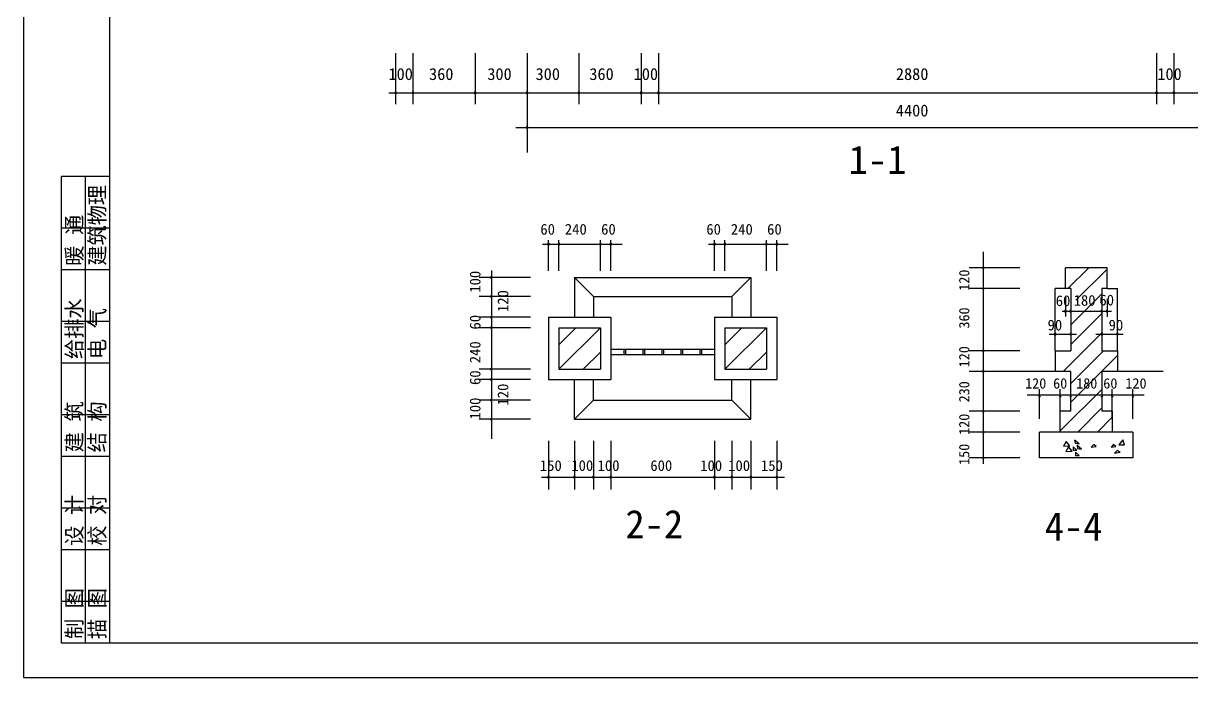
# Model space of a CAD drawing. Header units: metres. Extents: x -945094 to -882508, y -1233179 to -1191179.
# Drawn here: x -945094 to -911310, y -1233179 to -1214249 of the extents above; entities that cross this region are included whole.
import ezdxf

# ---------------------------------------------------------------- set-up
doc = ezdxf.new("R2010")
doc.units = ezdxf.units.M
for name, color, linetype in [('1', 7, 'Continuous'), ('3', 3, 'Continuous'), ('CYAN', 4, 'Continuous'), ('ROAD1', 4, 'Continuous')]:
    doc.layers.add(name, color=color, linetype=linetype)

# ---------------------------------------------------------------- blocks, each defined once
blk = doc.blocks.new('100')
at = {"color": 3}
for p, q in [((-113026.88, -51738.77), (-113026.88, 15761.23)), ((-106026.88, 15761.23), (-113026.88, 15761.23)), ((-109526.88, -51738.77), (-109526.88, 15761.23)), ((-106026.88, 8261.23), (-113026.88, 8261.23)), ((-106026.88, 2261.23), (-113026.88, 2261.23)), ((-106026.88, -5238.77), (-113026.88, -5238.77)), ((-106026.88, -11238.77), (-113026.88, -11238.77)), ((-106026.88, -18738.77), (-113026.88, -18738.77)), ((-106026.88, -24738.77), (-113026.88, -24738.77)), ((-106026.88, -32238.77), (-113026.88, -32238.77)), ((-106026.88, -38238.77), (-113026.88, -38238.77)), ((-106026.88, -45738.77), (-113026.88, -45738.77)), ((-106026.88, -51738.77), (-113026.88, -51738.77))]:
    blk.add_line(p, q, dxfattribs=at)
for points in [[(178473.12, 153261.23), (-118526.88, 153261.23), (-118526.88, -56738.77), (178473.12, -56738.77)], [(-106026.88, -51738.77), (-106026.88, 148261.23), (173473.12, 148261.23), (173473.12, -51738.77)]]:
    blk.add_lwpolyline(points, close=True)
for s, p in [('建筑物理', (-106722.75, 2844.28)), ('暖 通', (-110034.72, 2844.28)), ('给排水', (-110034.72, -10655.72)), ('电 气', (-106722.75, -10655.72)), ('建 筑', (-110034.72, -24155.72)), ('结 构', (-106722.75, -24155.72)), ('设 计', (-110034.72, -37655.72)), ('校 对', (-106722.75, -37655.72)), ('制 图', (-110034.72, -51155.72)), ('描 图', (-106722.75, -51155.72))]:
    blk.add_text(s, height=2250, rotation=90, dxfattribs=at).set_placement(p)

msp = doc.modelspace()

# ---------------------------------------------------------------- linework, layer by layer
at = {"layer": '1'}
for p, q in [((-914956.85, -1221923.55), (-914956.85, -1221323.55)), ((-913756.85, -1221323.55), (-914956.85, -1221323.55)), ((-913756.85, -1221923.55), (-913756.85, -1221323.55)), ((-914806.85, -1221923.55), (-914956.85, -1221923.55)), ((-914806.85, -1221923.55), (-914806.85, -1223723.55)), ((-913906.85, -1221923.55), (-913906.85, -1223723.55)), ((-913756.85, -1221923.55), (-913906.85, -1221923.55)), ((-929607.85, -1223053.55), (-929607.85, -1224253.55)), ((-929607.85, -1223053.55), (-928407.85, -1223053.55)), ((-928407.85, -1223053.55), (-928407.85, -1224253.55)), ((-924807.85, -1223053.55), (-923607.85, -1223053.55)), ((-924807.85, -1223053.55), (-924807.85, -1224253.55)), ((-923607.85, -1223053.55), (-923607.85, -1224253.55)), ((-915256.85, -1223723.55), (-915256.85, -1224323.55)), ((-915256.85, -1223723.55), (-914806.85, -1223723.55)), ((-913906.85, -1223723.55), (-913456.85, -1223723.55)), ((-913456.85, -1223723.55), (-913456.85, -1224323.55)), ((-929607.85, -1224253.55), (-928407.85, -1224253.55)), ((-924807.85, -1224253.55), (-923607.85, -1224253.55)), ((-914806.85, -1224323.55), (-916576.85, -1224323.55)), ((-914806.85, -1225473.55), (-914806.85, -1224323.55)), ((-912136.85, -1224323.55), (-913906.85, -1224323.55)), ((-913906.85, -1224323.55), (-913906.85, -1225473.55)), ((-915106.85, -1226073.55), (-915106.85, -1225473.55)), ((-914806.85, -1225473.55), (-915106.85, -1225473.55)), ((-913606.85, -1225473.55), (-913906.85, -1225473.55)), ((-913606.85, -1225473.55), (-913606.85, -1226073.55)), ((-913006.85, -1226073.55), (-915706.85, -1226073.55)), ((-915706.85, -1226823.55), (-915706.85, -1226073.55)), ((-913006.85, -1226073.55), (-913006.85, -1226823.55)), ((-913006.85, -1226823.55), (-915706.85, -1226823.55))]:
    msp.add_line(p, q, dxfattribs=at)
at = {"layer": '3'}
for p, q in [((-934327.85, -1215113.55), (-934327.85, -1216583.55)), ((-933827.85, -1215113.55), (-933827.85, -1216583.55)), ((-932027.85, -1215113.55), (-932027.85, -1216583.55)), ((-930527.85, -1215113.55), (-930527.85, -1217983.55)), ((-929027.85, -1215113.55), (-929027.85, -1216583.55)), ((-927227.85, -1215113.55), (-927227.85, -1216583.55)), ((-926727.85, -1215113.55), (-926727.85, -1216583.55)), ((-912327.85, -1215113.55), (-912327.85, -1216583.55)), ((-911827.85, -1215113.55), (-911827.85, -1216583.55)), ((-934525.08, -1216258.55), (-904100.08, -1216258.55)), ((-930850.08, -1217258.55), (-908130.08, -1217258.55)), ((-929907.85, -1221411), (-929907.85, -1220520)), ((-929607.85, -1221411), (-929607.85, -1220520)), ((-928407.85, -1221411), (-928407.85, -1220520)), ((-928107.85, -1221411), (-928107.85, -1220520)), ((-925107.85, -1221411), (-925107.85, -1220520)), ((-924807.85, -1221411), (-924807.85, -1220520)), ((-923607.85, -1221411), (-923607.85, -1220520)), ((-923307.85, -1221411), (-923307.85, -1220520)), ((-930083, -1220636), (-927773, -1220636)), ((-925283, -1220636), (-922973, -1220636)), ((-917334.08, -1220863.55), (-917334.08, -1226993.55)), ((-930430.08, -1221603.55), (-931915.08, -1221603.55)), ((-931560.08, -1221398.55), (-931560.08, -1226273.55)), ((-929157.85, -1221603.55), (-924057.85, -1221603.55)), ((-928607.85, -1222153.55), (-929157.85, -1221603.55)), ((-929157.85, -1221603.55), (-929157.85, -1222753.55)), ((-924607.85, -1222153.55), (-924057.85, -1221603.55)), ((-924057.85, -1221603.55), (-924057.85, -1222753.55)), ((-916274.08, -1221323.55), (-917739.08, -1221323.55)), ((-914886.87, -1221923.55), (-914286.87, -1221323.55)), ((-914656.85, -1222259.22), (-913756.85, -1221359.22)), ((-916274.08, -1221923.55), (-917739.08, -1221923.55)), ((-914956.85, -1221923.55), (-915256.85, -1221923.55)), ((-915256.85, -1223723.55), (-915256.85, -1221923.55)), ((-915256.85, -1223723.55), (-915256.85, -1221923.55)), ((-913756.85, -1221923.55), (-913456.85, -1221923.55)), ((-913456.85, -1223723.55), (-913456.85, -1221923.55)), ((-930430.08, -1222153.55), (-931915.08, -1222153.55)), ((-928607.85, -1222153.55), (-924607.85, -1222153.55)), ((-928607.85, -1222153.55), (-928607.85, -1222753.55)), ((-924607.85, -1222153.55), (-924607.85, -1222753.55)), ((-914956.85, -1222173.55), (-914956.85, -1222728.55)), ((-914806.85, -1222974.9), (-913906.85, -1222074.9)), ((-913756.85, -1222218.55), (-913756.85, -1222743.55)), ((-915049.08, -1222573.55), (-913629.08, -1222573.55)), ((-914806.85, -1223540.59), (-913906.85, -1222640.59)), ((-930430.08, -1222753.55), (-931915.08, -1222753.55)), ((-929907.85, -1222753.55), (-928107.85, -1222753.55)), ((-929907.85, -1222753.55), (-929907.85, -1224553.55)), ((-928107.85, -1222753.55), (-928107.85, -1224553.55)), ((-925107.85, -1222753.55), (-923307.85, -1222753.55)), ((-925107.85, -1222753.55), (-925107.85, -1224553.55)), ((-923307.85, -1222753.55), (-923307.85, -1224553.55)), ((-930430.08, -1223053.55), (-931915.08, -1223053.55)), ((-929607.85, -1224253.55), (-928407.85, -1223053.55)), ((-929607.85, -1223546.45), (-929114.95, -1223053.55)), ((-924807.85, -1224253.55), (-923607.85, -1223053.55)), ((-924807.85, -1223546.45), (-924314.95, -1223053.55)), ((-915434.08, -1223238.55), (-914644.08, -1223238.55)), ((-915024.13, -1224323.55), (-913906.85, -1223206.28)), ((-914084.08, -1223238.55), (-913294.08, -1223238.55)), ((-928900.74, -1224253.55), (-928407.85, -1223760.66)), ((-924100.74, -1224253.55), (-923607.85, -1223760.66)), ((-916274.08, -1223723.55), (-917739.08, -1223723.55)), ((-914806.85, -1224671.96), (-913858.44, -1223723.55)), ((-914806.85, -1225206.96), (-913456.85, -1223856.96)), ((-930430.08, -1224253.55), (-931915.08, -1224253.55)), ((-916274.08, -1224323.55), (-917739.08, -1224323.55)), ((-930430.08, -1224553.55), (-931915.08, -1224553.55)), ((-929907.85, -1224553.55), (-928107.85, -1224553.55)), ((-929157.85, -1225703.55), (-929157.85, -1224553.55)), ((-928607.85, -1225153.55), (-928607.85, -1224553.55)), ((-925107.85, -1224553.55), (-923307.85, -1224553.55)), ((-924607.85, -1225153.55), (-924607.85, -1224553.55)), ((-924057.85, -1225703.55), (-924057.85, -1224553.55)), ((-916069.08, -1224998.55), (-912684.08, -1224998.55)), ((-915706.85, -1225688.55), (-915706.85, -1224828.55)), ((-915106.85, -1225688.55), (-915106.85, -1224828.55)), ((-915106.85, -1226041.96), (-913906.85, -1224841.96)), ((-913606.85, -1225688.55), (-913606.85, -1224828.55)), ((-913006.85, -1225688.55), (-913006.85, -1224828.55)), ((-930430.08, -1225153.55), (-931915.08, -1225153.55)), ((-928607.85, -1225153.55), (-929157.85, -1225703.55)), ((-928607.85, -1225153.55), (-924607.85, -1225153.55)), ((-924607.85, -1225153.55), (-924057.85, -1225703.55)), ((-916274.08, -1225473.55), (-917739.08, -1225473.55)), ((-914603.44, -1226073.55), (-913906.85, -1225376.96)), ((-914033.44, -1226073.55), (-913606.85, -1225646.96)), ((-930430.08, -1225703.55), (-931915.08, -1225703.55)), ((-929157.85, -1225703.55), (-924057.85, -1225703.55)), ((-929907.85, -1226323.55), (-929907.85, -1227733.55)), ((-929157.85, -1226323.55), (-929157.85, -1227733.55)), ((-928607.85, -1226323.55), (-928607.85, -1227733.55)), ((-928107.85, -1226323.55), (-928107.85, -1227733.55)), ((-925107.85, -1226323.55), (-925107.85, -1227733.55)), ((-924607.85, -1226323.55), (-924607.85, -1227733.55)), ((-924057.85, -1226323.55), (-924057.85, -1227733.55)), ((-923307.85, -1226323.55), (-923307.85, -1227733.55)), ((-916274.08, -1226073.55), (-917739.08, -1226073.55)), ((-914939.08, -1226343.55), (-915019.08, -1226483.55)), ((-914834.08, -1226468.55), (-914939.08, -1226343.55)), ((-914564.08, -1226413.55), (-914694.08, -1226308.55)), ((-914694.08, -1226308.55), (-914679.08, -1226398.55)), ((-913303.45, -1226294.54), (-913411.93, -1226445.15)), ((-913248.68, -1226446.2), (-913303.45, -1226294.54)), ((-915019.08, -1226483.55), (-914834.08, -1226468.55)), ((-914869.08, -1226498.55), (-914949.08, -1226638.55)), ((-914949.08, -1226638.55), (-914764.08, -1226623.55)), ((-914764.08, -1226623.55), (-914869.08, -1226498.55)), ((-914634.08, -1226598.55), (-914739.08, -1226503.55)), ((-914739.08, -1226503.55), (-914739.08, -1226598.55)), ((-914739.08, -1226598.55), (-914634.08, -1226598.55)), ((-914679.08, -1226398.55), (-914564.08, -1226413.55)), ((-914669.08, -1226658.55), (-914669.08, -1226753.55)), ((-914564.08, -1226753.55), (-914669.08, -1226658.55)), ((-914624.08, -1226463.55), (-914609.08, -1226553.55)), ((-914494.08, -1226568.55), (-914624.08, -1226463.55)), ((-914609.08, -1226553.55), (-914494.08, -1226568.55)), ((-914142.5, -1226433.24), (-914210.55, -1226513.2)), ((-914210.55, -1226513.2), (-914070.15, -1226494.81)), ((-914070.15, -1226494.81), (-914142.5, -1226433.24)), ((-913572.5, -1226433.24), (-913640.55, -1226513.2)), ((-913640.55, -1226513.2), (-913500.15, -1226494.81)), ((-913500.15, -1226494.81), (-913572.5, -1226433.24)), ((-913459.08, -1226608.55), (-913545.03, -1226686.41)), ((-913545.03, -1226686.41), (-913380.82, -1226655.46)), ((-913380.82, -1226655.46), (-913459.08, -1226608.55)), ((-913411.93, -1226445.15), (-913248.68, -1226446.2)), ((-916274.08, -1226823.55), (-917739.08, -1226823.55)), ((-914669.08, -1226753.55), (-914564.08, -1226753.55)), ((-930115.08, -1227378.55), (-923085.08, -1227378.55))]:
    msp.add_line(p, q, dxfattribs=at)
for points in [[(-934352.85, -1216258.55, 1), (-934302.85, -1216258.55, 1)], [(-933852.85, -1216258.55, 1), (-933802.85, -1216258.55, 1)], [(-932052.85, -1216258.55, 1), (-932002.85, -1216258.55, 1)], [(-930552.85, -1216258.55, 1), (-930502.85, -1216258.55, 1)], [(-929052.85, -1216258.55, 1), (-929002.85, -1216258.55, 1)], [(-927252.85, -1216258.55, 1), (-927202.85, -1216258.55, 1)], [(-926752.85, -1216258.55, 1), (-926702.85, -1216258.55, 1)], [(-912302.85, -1216258.55, -1), (-912352.85, -1216258.55, -1)], [(-911802.85, -1216258.55, -1), (-911852.85, -1216258.55, -1)], [(-930552.85, -1217258.55, 1), (-930502.85, -1217258.55, 1)], [(-929932.85, -1220636, 1), (-929882.85, -1220636, 1)], [(-929632.85, -1220636, 1), (-929582.85, -1220636, 1)], [(-928432.85, -1220636, 1), (-928382.85, -1220636, 1)], [(-928132.85, -1220636, 1), (-928082.85, -1220636, 1)], [(-925132.85, -1220636, 1), (-925082.85, -1220636, 1)], [(-924832.85, -1220636, 1), (-924782.85, -1220636, 1)], [(-923632.85, -1220636, 1), (-923582.85, -1220636, 1)], [(-923332.85, -1220636, 1), (-923282.85, -1220636, 1)], [(-931585.08, -1221603.55, 1), (-931535.08, -1221603.55, 1)], [(-917359.08, -1221323.55, 1), (-917309.08, -1221323.55, 1)], [(-917359.08, -1221923.55, 1), (-917309.08, -1221923.55, 1)], [(-931585.08, -1222153.55, 1), (-931535.08, -1222153.55, 1)], [(-914981.85, -1222573.55, 1), (-914931.85, -1222573.55, 1)], [(-914836.85, -1222573.55, 1), (-914786.85, -1222573.55, 1)], [(-913936.85, -1222573.55, 1), (-913886.85, -1222573.55, 1)], [(-913781.85, -1222573.55, 1), (-913731.85, -1222573.55, 1)], [(-931585.08, -1222753.55, 1), (-931535.08, -1222753.55, 1)], [(-931585.08, -1223053.55, 1), (-931535.08, -1223053.55, 1)], [(-915281.85, -1223238.55, 1), (-915231.85, -1223238.55, 1)], [(-914831.85, -1223238.55, 1), (-914781.85, -1223238.55, 1)], [(-913931.85, -1223238.55, 1), (-913881.85, -1223238.55, 1)], [(-913481.85, -1223238.55, 1), (-913431.85, -1223238.55, 1)], [(-917359.08, -1223723.55, 1), (-917309.08, -1223723.55, 1)], [(-931585.08, -1224253.55, 1), (-931535.08, -1224253.55, 1)], [(-917359.08, -1224323.55, 1), (-917309.08, -1224323.55, 1)], [(-931585.08, -1224553.55, 1), (-931535.08, -1224553.55, 1)], [(-915731.85, -1225023.55, 1), (-915681.85, -1225023.55, 1)], [(-915131.85, -1225023.55, 1), (-915081.85, -1225023.55, 1)], [(-914831.85, -1225023.55, 1), (-914781.85, -1225023.55, 1)], [(-913931.85, -1225023.55, 1), (-913881.85, -1225023.55, 1)], [(-913631.85, -1225023.55, 1), (-913581.85, -1225023.55, 1)], [(-913031.85, -1225023.55, 1), (-912981.85, -1225023.55, 1)], [(-931585.08, -1225153.55, 1), (-931535.08, -1225153.55, 1)], [(-931585.08, -1225703.55, 1), (-931535.08, -1225703.55, 1)], [(-917359.08, -1225473.55, 1), (-917309.08, -1225473.55, 1)], [(-917359.08, -1226073.55, 1), (-917309.08, -1226073.55, 1)], [(-917359.08, -1226823.55, 1), (-917309.08, -1226823.55, 1)], [(-929932.85, -1227378.55, 1), (-929882.85, -1227378.55, 1)], [(-929182.85, -1227378.55, 1), (-929132.85, -1227378.55, 1)], [(-928632.85, -1227378.55, 1), (-928582.85, -1227378.55, 1)], [(-928132.85, -1227378.55, 1), (-928082.85, -1227378.55, 1)], [(-925132.85, -1227378.55, 1), (-925082.85, -1227378.55, 1)], [(-924632.85, -1227378.55, 1), (-924582.85, -1227378.55, 1)], [(-924082.85, -1227378.55, 1), (-924032.85, -1227378.55, 1)], [(-923332.85, -1227378.55, 1), (-923282.85, -1227378.55, 1)]]:
    msp.add_lwpolyline(points, format="xyb", close=True, dxfattribs=at)
at = {"layer": 'CYAN'}
for p, q in [((-928107.85, -1223679.55), (-925107.85, -1223679.55)), ((-928107.85, -1223825.55), (-925107.85, -1223825.55)), ((-927732.85, -1223679.55), (-927732.85, -1223825.55)), ((-927682.85, -1223679.55), (-927682.85, -1223825.55)), ((-927182.85, -1223679.55), (-927182.85, -1223825.55)), ((-927132.85, -1223679.55), (-927132.85, -1223825.55)), ((-926632.85, -1223679.55), (-926632.85, -1223825.55)), ((-926582.85, -1223679.55), (-926582.85, -1223825.55)), ((-926082.85, -1223679.55), (-926082.85, -1223825.55)), ((-926032.85, -1223679.55), (-926032.85, -1223825.55)), ((-925532.85, -1223679.55), (-925532.85, -1223825.55)), ((-925482.85, -1223679.55), (-925482.85, -1223825.55))]:
    msp.add_line(p, q, dxfattribs=at)

# ---------------------------------------------------------------- block references
at = {"layer": 'ROAD1', "xscale": 0.2, "yscale": 0.2, "zscale": 0.2}
msp.add_blockref('100', (-921388.47, -1221830.8), dxfattribs=at)

# ---------------------------------------------------------------- texts
at = {"layer": '1'}
for s, p in [('1-1', (-921229.28, -1218604.55)), ('2-2', (-927684.28, -1229144.55)), ('4-4', (-915558.28, -1229214.55))]:
    msp.add_text(s, height=819, dxfattribs=at).set_placement(p)
at = {"layer": '3'}
for s, height, p in [('100', 345.6, (-934534.94, -1215887.67)), ('360', 345.6, (-933361.94, -1215887.67)), ('300', 345.6, (-931676.94, -1215887.67)), ('300', 345.6, (-930281.94, -1215887.67)), ('360', 345.6, (-928726.94, -1215887.67)), ('100', 345.6, (-927444.94, -1215887.67)), ('2880', 345.6, (-919861.94, -1215887.67)), ('100', 345.6, (-912301.95, -1215887.67)), ('4400', 345.6, (-919861.94, -1216942.67)), ('60', 311.04, (-930143.73, -1220360.76)), ('240', 311.04, (-929435.73, -1220360.76)), ('60', 311.04, (-928386.73, -1220360.76)), ('60', 311.04, (-925343.73, -1220360.76)), ('240', 311.04, (-924635.73, -1220360.76)), ('60', 311.04, (-923586.73, -1220360.76)), ('60', 311.04, (-915240.03, -1222428.39)), ('180', 311.04, (-914722.26, -1222418.39)), ('60', 311.04, (-913977.26, -1222408.39)), ('90', 311.04, (-915475.03, -1223133.39)), ('90', 311.04, (-913710.03, -1223133.39)), ('120', 300, (-916124.84, -1224814.67)), ('60', 300, (-915314.84, -1224814.67)), ('180', 300, (-914649.84, -1224814.67)), ('60', 300, (-913864.84, -1224814.67)), ('120', 300, (-913224.84, -1224814.67)), ('150', 311.04, (-930158.26, -1227198.39)), ('100', 311.04, (-929248.26, -1227198.39)), ('100', 311.04, (-928488.26, -1227198.39)), ('600', 311.04, (-926963.26, -1227198.39)), ('100', 311.04, (-925520.48, -1227198.39)), ('100', 311.04, (-924713.26, -1227198.39)), ('150', 311.04, (-923765.26, -1227198.39))]:
    msp.add_text(s, height=height, dxfattribs=at).set_placement(p)
for s, height, p in [('100', 311.04, (-931875.24, -1222041.73)), ('120', 300, (-917737.96, -1221984.32)), ('120', 311.04, (-931070.24, -1222601.73)), ('360', 300, (-917737.96, -1223079.32)), ('60', 311.04, (-931875.24, -1223106.73)), ('240', 311.04, (-931875.24, -1224081.73)), ('120', 300, (-917737.96, -1224199.32)), ('60', 311.04, (-931875.24, -1224711.73)), ('230', 300, (-917737.96, -1225214.32)), ('120', 311.04, (-931070.24, -1225306.73)), ('100', 311.04, (-931875.24, -1225711.73)), ('120', 300, (-917737.96, -1226154.32)), ('150', 300, (-917737.96, -1227024.32))]:
    msp.add_text(s, height=height, rotation=90, dxfattribs=at).set_placement(p)

doc.saveas('drawing.dxf')
